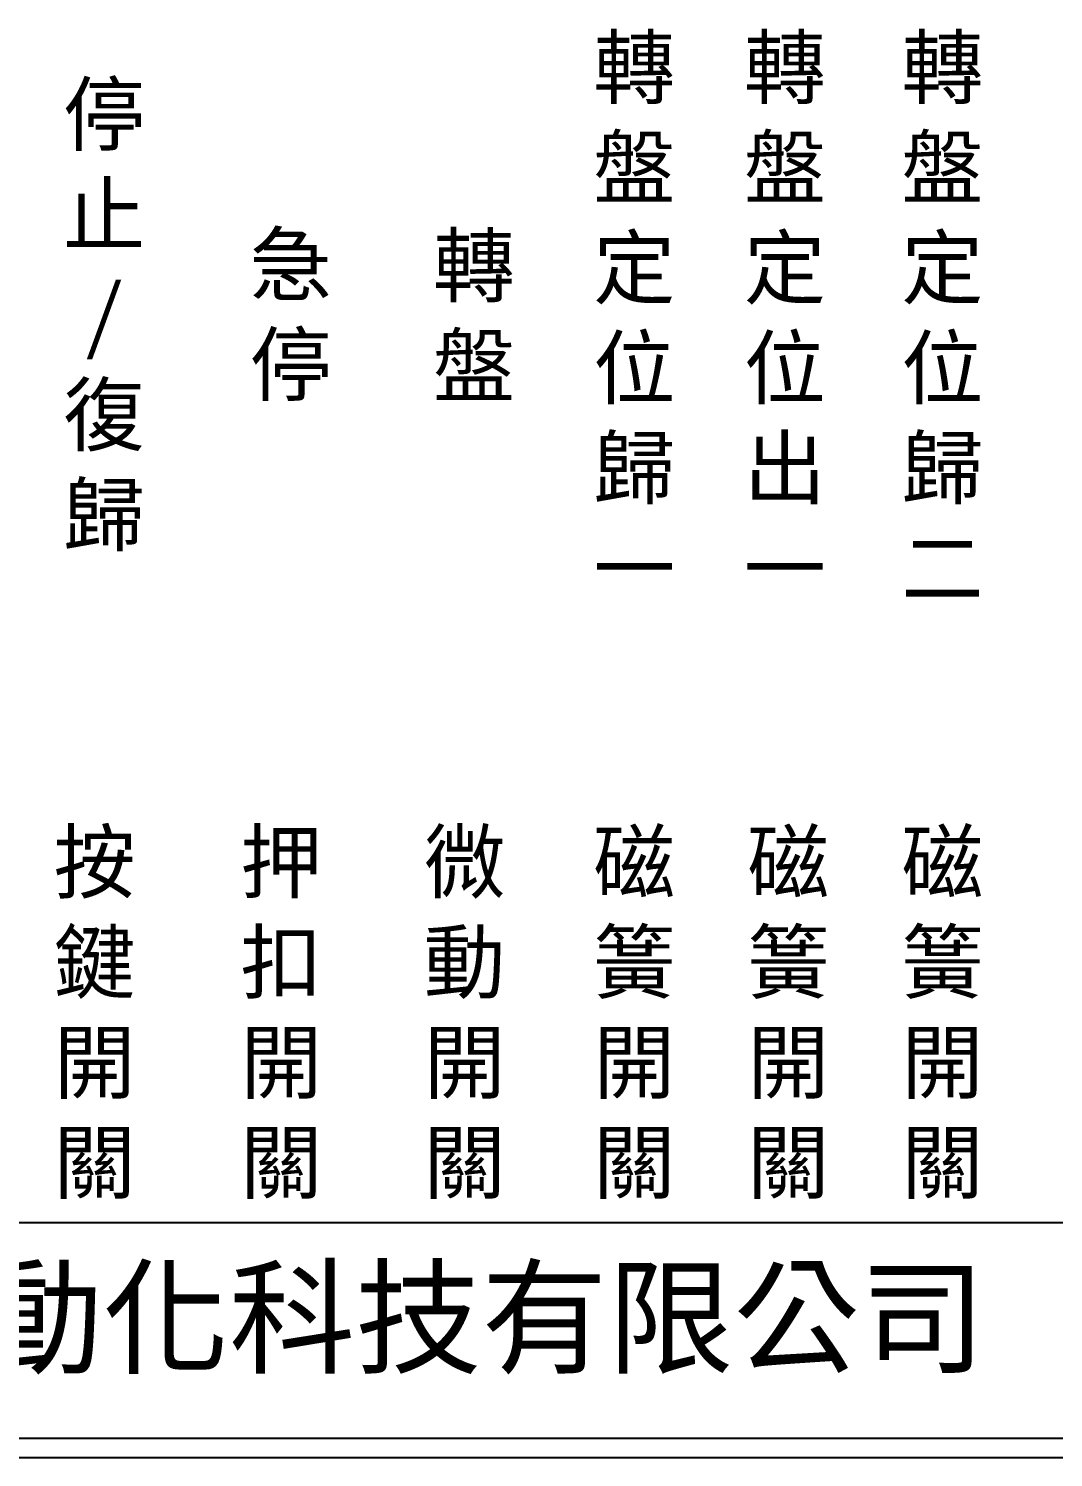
# Model space of a CAD drawing. Extents: x 325 to 612, y 3 to 207.
# Drawn here: x 391.8 to 458.3, y 3 to 95.7 of the extents above; entities that cross this region are included whole.
import ezdxf

# ---------------------------------------------------------------- set-up
doc = ezdxf.new("R2010")
doc.units = 0
doc.layers.add('圖框層', color=7, linetype='CONTINUOUS')
doc.layers.add('標尺寸層', color=3, linetype='CONTINUOUS')
doc.styles.add('CNS', font='romanc.shx', dxfattribs={"bigfont": 'chineset.shx'})
doc.styles.add('STSL', font='kaiu.ttf')

msp = doc.modelspace()

# ---------------------------------------------------------------- linework, layer by layer
at = {"layer": '圖框層', "color": 7}
for p, q in [((326.569, 18.25), (611.07, 18.25)), ((326.569, 4.25), (611.07, 4.25)), ((325.319, 3), (612.319, 3))]:
    msp.add_line(p, q, dxfattribs=at)

# ---------------------------------------------------------------- texts
at = {"layer": '圖框層', "color": 4, "style": 'STSL'}
msp.add_text('泓陞自動化科技有限公司', height=6, dxfattribs=at).set_placement((363.923, 9.076))
at = {"layer": '標尺寸層', "color": 7, "char_height": 3.9, "width": 4.96081, "attachment_point": 5, "style": 'CNS'}
for s, insert in [('{\\fDFKai-SB|b0|i0|c136|p65;轉盤定位歸一}', (431.136, 76.973)), ('{\\fDFKai-SB|b0|i0|c136|p65;轉盤定位出一}', (440.911, 76.973)), ('{\\fDFKai-SB|b0|i0|c136|p65;轉盤定位歸二}', (451.136, 76.973)), ('{\\fDFKai-SB|b0|i0|c136|p65;停止\\P/\\P復歸}', (396.727, 76.973)), ('{\\fDFKai-SB|b0|i0|c136|p65;急停}', (408.84, 76.973)), ('{\\fDFKai-SB|b0|i0|c136|p65;轉盤}', (420.737, 76.973)), ('{\\fDFKai-SB|b0|i0|c136|p65;按鍵開關}', (396.112, 31.684)), ('{\\fDFKai-SB|b0|i0|c136|p65;押扣開關}', (408.225, 31.684)), ('{\\fDFKai-SB|b0|i0|c136|p65;微動開關}', (420.123, 31.684)), ('{\\fDFKai-SB|b0|i0|c136|p65;磁簧開關}', (431.136, 31.684)), ('{\\fDFKai-SB|b0|i0|c136|p65;磁簧開關}', (441.136, 31.684)), ('{\\fDFKai-SB|b0|i0|c136|p65;磁簧開關}', (451.136, 31.688))]:
    msp.add_mtext(s, dxfattribs=dict(at, insert=insert))

doc.saveas('drawing.dxf')
